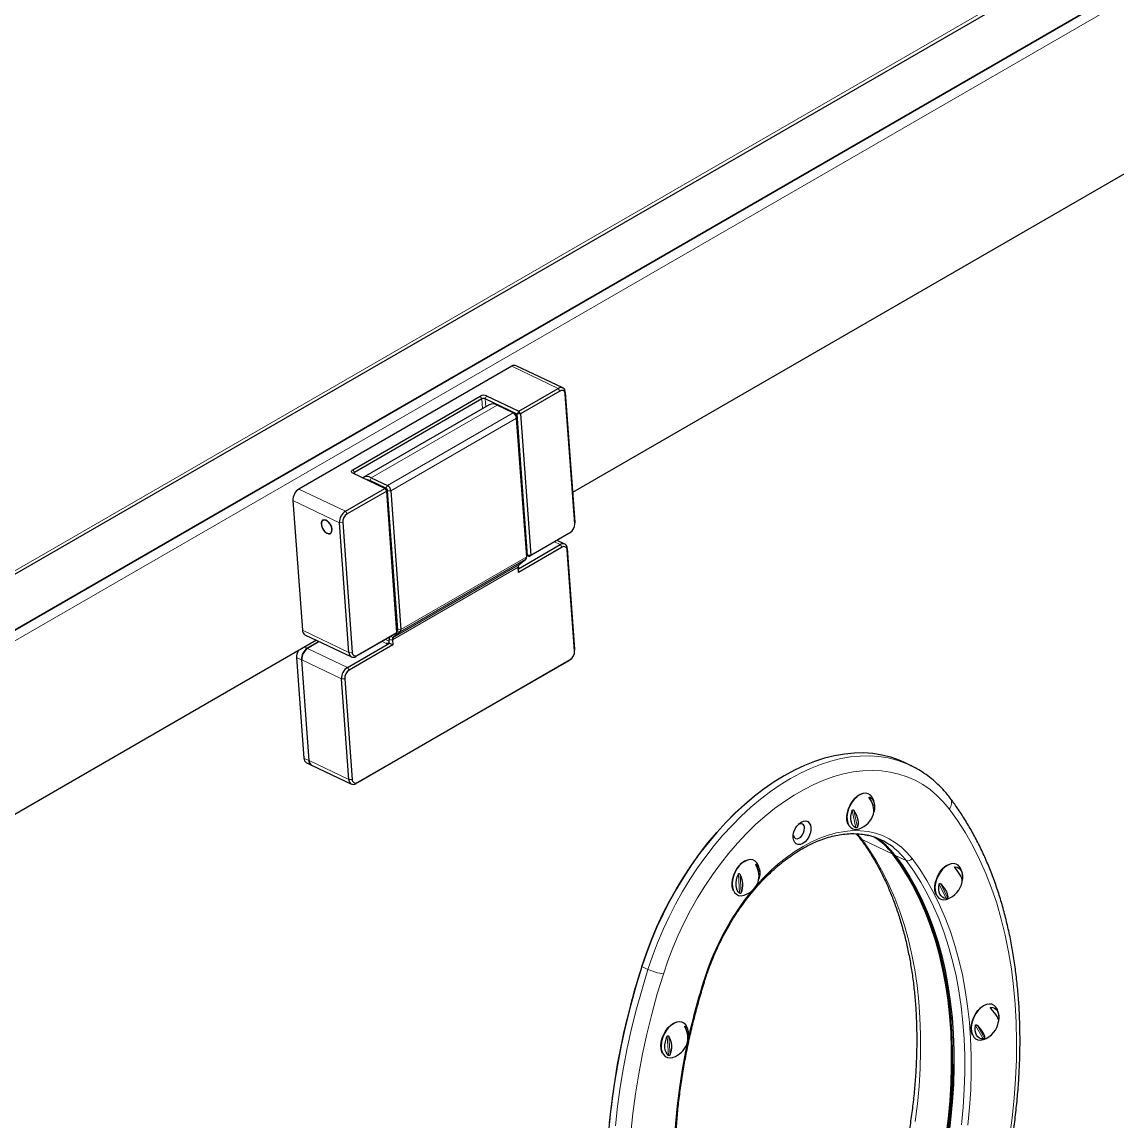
# Model space of a CAD drawing. Header units: millimetres. Extents: x -218071 to -203542, y 15363 to 51382.
# Drawn here: x -216897.22 to -216849.2, y 51013.95 to 51062.13 of the extents above; entities that cross this region are included whole.
import ezdxf

# ---------------------------------------------------------------- set-up
doc = ezdxf.new("R2010")
doc.units = ezdxf.units.MM
doc.header["$LTSCALE"] = 4
doc.layers.add('TPF-EQUIPEMENT', color=7, linetype='Continuous')

msp = doc.modelspace()

# ---------------------------------------------------------------- linework, layer by layer
at = {"layer": 'TPF-EQUIPEMENT', "color": 7, "linetype": 'Continuous', "lineweight": 25}
for p, q in [((-216938.551, 51014.255), (-216801.231, 51093.509)), ((-216812.042, 51084.818), (-216949.15, 51005.686)), ((-216949.079, 51005.727), (-216811.971, 51084.858)), ((-216825.121, 51069.18), (-216873.076, 51041.503)), ((-216875.745, 51047.04), (-216885.079, 51041.653)), ((-216873.506, 51046.089), (-216875.548, 51047.062)), ((-216875.435, 51045.068), (-216873.702, 51046.068)), ((-216873.626, 51045.949), (-216875.358, 51044.949)), ((-216873.395, 51045.891), (-216872.982, 51040.202)), ((-216872.982, 51040.128), (-216873.395, 51045.817)), ((-216882.712, 51042.5), (-216877.126, 51045.724)), ((-216877.049, 51045.606), (-216882.635, 51042.382)), ((-216876.737, 51045.348), (-216882.252, 51042.165)), ((-216875.499, 51044.942), (-216876.908, 51045.613)), ((-216876.843, 51045.739), (-216875.435, 51045.068)), ((-216875.682, 51044.999), (-216876.386, 51045.335)), ((-216875.599, 51044.952), (-216875.669, 51044.993)), ((-216875.528, 51044.837), (-216875.087, 51038.751)), ((-216875.435, 51045.068), (-216875.499, 51044.942)), ((-216875.358, 51044.949), (-216875.499, 51044.942)), ((-216875.049, 51038.744), (-216875.499, 51044.942)), ((-216875.358, 51044.949), (-216875.435, 51045.068)), ((-216875.358, 51044.949), (-216874.908, 51038.751)), ((-216875.087, 51038.677), (-216875.529, 51044.762)), ((-216881.304, 51041.681), (-216882.712, 51042.351)), ((-216881.262, 51041.69), (-216881.966, 51042.026)), ((-216881.902, 51042.152), (-216881.197, 51041.816)), ((-216883.036, 51040.681), (-216881.304, 51041.681)), ((-216881.227, 51041.562), (-216882.959, 51040.562)), ((-216881.304, 51041.681), (-216881.227, 51041.562)), ((-216881.227, 51041.636), (-216881.304, 51041.681)), ((-216881.227, 51041.636), (-216881.227, 51041.562)), ((-216881.227, 51041.636), (-216880.777, 51035.438)), ((-216880.777, 51035.364), (-216881.227, 51041.562)), ((-216880.743, 51035.486), (-216881.185, 51041.572)), ((-216881.044, 51041.579), (-216880.602, 51035.494)), ((-216885.337, 51041.15), (-216884.924, 51035.461)), ((-216884.089, 51040.141), (-216884.089, 51040.129)), ((-216882.881, 51034.489), (-216883.294, 51040.178)), ((-216883.153, 51040.185), (-216882.74, 51034.496)), ((-216872.982, 51040.202), (-216872.981, 51040.169)), ((-216872.981, 51040.103), (-216872.981, 51040.169)), ((-216883.859, 51039.731), (-216883.849, 51039.724)), ((-216873.24, 51039.699), (-216874.972, 51038.7)), ((-216874.908, 51038.751), (-216873.176, 51039.751)), ((-216873.186, 51039.737), (-216873.24, 51039.699)), ((-216873.186, 51039.737), (-216873.135, 51039.779)), ((-216875.452, 51038.16), (-216873.613, 51039.221)), ((-216873.537, 51039.103), (-216875.446, 51038.001)), ((-216873.417, 51039.243), (-216873.753, 51039.403)), ((-216873.306, 51039.045), (-216872.985, 51034.63)), ((-216875.43, 51038.328), (-216875.119, 51038.576)), ((-216875.087, 51038.762), (-216875.049, 51038.744)), ((-216874.972, 51038.7), (-216875.087, 51038.754)), ((-216875.087, 51038.751), (-216875.086, 51038.744)), ((-216875.086, 51038.662), (-216875.086, 51038.744)), ((-216874.908, 51038.751), (-216875.049, 51038.744)), ((-216874.972, 51038.7), (-216875.049, 51038.744)), ((-216874.972, 51038.7), (-216874.908, 51038.751)), ((-216872.986, 51034.555), (-216873.306, 51038.971)), ((-216875.446, 51038.001), (-216875.462, 51038.228)), ((-216875.46, 51038.274), (-216875.458, 51038.245)), ((-216875.451, 51038.235), (-216875.452, 51038.16)), ((-216875.446, 51038.001), (-216875.452, 51038.16)), ((-216884.813, 51035.264), (-216882.77, 51034.291)), ((-216880.841, 51035.312), (-216882.574, 51034.312)), ((-216882.509, 51034.364), (-216880.777, 51035.364)), ((-216880.635, 51035.393), (-216880.945, 51035.145)), ((-216880.777, 51035.364), (-216880.841, 51035.312)), ((-216880.777, 51035.438), (-216880.777, 51035.364)), ((-216880.777, 51035.422), (-216880.76, 51035.436)), ((-216884.306, 51035.022), (-216932.261, 51007.345)), ((-216884.195, 51034.969), (-216884.708, 51034.673)), ((-216884.186, 51034.965), (-216884.703, 51034.666)), ((-216882.947, 51033.834), (-216881.109, 51034.895)), ((-216880.961, 51034.818), (-216882.87, 51033.716)), ((-216881.109, 51034.895), (-216881.25, 51034.888)), ((-216881.115, 51034.98), (-216881.119, 51035.037)), ((-216881.109, 51034.895), (-216880.961, 51034.818)), ((-216880.978, 51035.045), (-216880.961, 51034.818)), ((-216885.178, 51034.271), (-216884.857, 51029.855)), ((-216873.19, 51034.164), (-216873.139, 51034.206)), ((-216872.985, 51034.63), (-216872.984, 51034.596)), ((-216872.985, 51034.53), (-216872.984, 51034.596)), ((-216884.966, 51034.17), (-216884.646, 51029.755)), ((-216884.958, 51034.17), (-216884.638, 51029.755)), ((-216873.244, 51034.127), (-216882.577, 51028.74)), ((-216882.513, 51028.791), (-216873.179, 51034.178)), ((-216873.19, 51034.164), (-216873.244, 51034.127)), ((-216882.885, 51028.916), (-216883.205, 51033.332)), ((-216883.064, 51033.339), (-216882.744, 51028.923)), ((-216884.746, 51029.657), (-216884.535, 51029.557)), ((-216884.521, 51029.55), (-216882.774, 51028.718)), ((-216858.253, 51029.536), (-216858.521, 51029.663)), ((-216858.253, 51029.536), (-216858.239, 51029.529)), ((-216865.232, 51028.079), (-216865.242, 51028.071))]:
    msp.add_line(p, q, dxfattribs=at)
at = {"layer": 'TPF-EQUIPEMENT', "color": 8, "linetype": 'Continuous', "lineweight": 18}
for p, q in [((-216938.492, 51014.437), (-216801.172, 51093.691)), ((-216811.895, 51084.424), (-216949.003, 51005.292)), ((-216873.702, 51046.068), (-216875.745, 51047.04)), ((-216873.626, 51045.949), (-216873.702, 51046.068)), ((-216873.395, 51045.891), (-216873.395, 51045.817)), ((-216876.386, 51045.335), (-216881.902, 51042.152)), ((-216877.049, 51045.606), (-216877.126, 51045.724)), ((-216877.019, 51045.186), (-216877.049, 51045.606)), ((-216876.908, 51045.613), (-216876.843, 51045.739)), ((-216876.908, 51045.613), (-216876.883, 51045.264)), ((-216881.197, 51041.816), (-216875.682, 51044.999)), ((-216875.528, 51044.837), (-216875.529, 51044.762)), ((-216875.529, 51044.762), (-216881.044, 51041.579)), ((-216882.635, 51042.382), (-216882.712, 51042.5)), ((-216882.635, 51042.382), (-216882.63, 51042.312)), ((-216881.966, 51042.026), (-216881.902, 51042.152)), ((-216885.079, 51041.653), (-216883.036, 51040.681)), ((-216881.262, 51041.69), (-216881.197, 51041.816)), ((-216881.185, 51041.572), (-216881.044, 51041.579)), ((-216883.294, 51040.178), (-216885.337, 51041.15)), ((-216883.036, 51040.681), (-216882.959, 51040.562)), ((-216883.153, 51040.185), (-216883.294, 51040.178)), ((-216872.982, 51040.202), (-216872.982, 51040.128)), ((-216873.24, 51039.699), (-216873.176, 51039.751)), ((-216873.613, 51039.221), (-216873.863, 51039.34)), ((-216873.613, 51039.221), (-216873.537, 51039.103)), ((-216873.306, 51039.045), (-216873.306, 51038.971)), ((-216875.119, 51038.576), (-216880.635, 51035.393)), ((-216880.602, 51035.494), (-216875.087, 51038.677)), ((-216875.087, 51038.751), (-216875.087, 51038.677)), ((-216875.462, 51038.228), (-216880.978, 51035.045)), ((-216880.945, 51035.145), (-216875.43, 51038.328)), ((-216875.462, 51038.258), (-216875.462, 51038.228)), ((-216875.457, 51038.237), (-216875.451, 51038.235)), ((-216884.924, 51035.461), (-216882.881, 51034.489)), ((-216881.062, 51035.185), (-216880.945, 51035.145)), ((-216880.76, 51035.436), (-216880.635, 51035.393)), ((-216880.743, 51035.486), (-216880.602, 51035.494)), ((-216884.819, 51034.726), (-216884.708, 51034.673)), ((-216884.181, 51034.962), (-216884.694, 51034.666)), ((-216881.25, 51034.888), (-216881.429, 51034.973)), ((-216881.28, 51035.059), (-216881.115, 51034.98)), ((-216881.119, 51035.037), (-216880.978, 51035.045)), ((-216884.966, 51034.17), (-216885.178, 51034.271)), ((-216884.694, 51034.666), (-216882.947, 51033.834)), ((-216882.74, 51034.496), (-216882.881, 51034.489)), ((-216882.509, 51034.364), (-216882.574, 51034.312)), ((-216872.985, 51034.63), (-216872.986, 51034.555)), ((-216883.205, 51033.332), (-216884.952, 51034.163)), ((-216884.952, 51034.163), (-216884.632, 51029.748)), ((-216882.947, 51033.834), (-216882.87, 51033.716)), ((-216873.244, 51034.127), (-216873.179, 51034.178)), ((-216883.205, 51033.332), (-216883.064, 51033.339)), ((-216884.857, 51029.855), (-216884.646, 51029.755)), ((-216884.632, 51029.748), (-216882.885, 51028.916)), ((-216882.885, 51028.916), (-216882.744, 51028.923)), ((-216882.577, 51028.74), (-216882.513, 51028.791)), ((-216860.053, 51028.15), (-216860.04, 51028.09)), ((-216860.649, 51026.804), (-216860.812, 51027.566)), ((-216860.739, 51027.562), (-216860.582, 51026.828)), ((-216859.022, 51025.639), (-216860.381, 51026.286)), ((-216858.996, 51025.648), (-216859.022, 51025.639)), ((-216858.444, 51025.364), (-216858.923, 51025.592)), ((-216865.024, 51025.209), (-216865.02, 51025.15)), ((-216856.297, 51025.089), (-216856.238, 51024.969)), ((-216865.748, 51023.934), (-216865.802, 51024.768)), ((-216865.73, 51024.756), (-216865.678, 51023.953)), ((-216856.69, 51023.702), (-216856.997, 51024.332)), ((-216856.924, 51024.338), (-216856.628, 51023.732)), ((-216870.034, 51020.721), (-216870.035, 51020.727)), ((-216869.767, 51020.594), (-216870.034, 51020.721)), ((-216854.729, 51018.931), (-216854.651, 51018.796)), ((-216868.142, 51018.101), (-216868.138, 51018.042)), ((-216855.069, 51017.545), (-216855.41, 51018.137)), ((-216855.337, 51018.145), (-216855.009, 51017.575)), ((-216868.866, 51016.826), (-216868.92, 51017.661)), ((-216868.849, 51017.648), (-216868.797, 51016.845))]:
    msp.add_line(p, q, dxfattribs=at)
at = {"layer": 'TPF-EQUIPEMENT', "color": 7, "linetype": 'Continuous', "lineweight": 25, "flags": 128}
for points in [[(-216882.712, 51042.351), (-216882.737, 51042.366), (-216882.756, 51042.383), (-216882.767, 51042.402), (-216882.771, 51042.423), (-216882.767, 51042.443), (-216882.755, 51042.464), (-216882.737, 51042.483), (-216882.712, 51042.5)], [(-216882.635, 51042.382), (-216882.648, 51042.373), (-216882.657, 51042.363), (-216882.663, 51042.353), (-216882.665, 51042.343), (-216882.663, 51042.333), (-216882.659, 51042.326)], [(-216881.966, 51042.026), (-216882.062, 51042.06), (-216882.121, 51042.07)], [(-216883.619, 51039.882), (-216883.639, 51039.982), (-216883.683, 51040.083), (-216883.746, 51040.175), (-216883.821, 51040.248), (-216883.9, 51040.293), (-216883.974, 51040.306), (-216884.037, 51040.286), (-216884.08, 51040.234), (-216884.099, 51040.156), (-216884.092, 51040.061), (-216884.06, 51039.959), (-216884.006, 51039.861), (-216883.936, 51039.777), (-216883.858, 51039.718), (-216883.78, 51039.688), (-216883.71, 51039.692), (-216883.657, 51039.729), (-216883.626, 51039.794), (-216883.619, 51039.882)], [(-216884.088, 51040.105), (-216884.069, 51040.009), (-216884.027, 51039.912), (-216883.967, 51039.825), (-216883.896, 51039.755), (-216883.82, 51039.712), (-216883.749, 51039.699), (-216883.689, 51039.719), (-216883.648, 51039.769), (-216883.63, 51039.843), (-216883.636, 51039.934), (-216883.667, 51040.031), (-216883.719, 51040.125), (-216883.785, 51040.205), (-216883.86, 51040.262), (-216883.935, 51040.29), (-216884.001, 51040.287), (-216884.052, 51040.251), (-216884.082, 51040.189), (-216884.088, 51040.105)], [(-216858.521, 51029.663), (-216858.753, 51029.765), (-216859.124, 51029.895), (-216859.507, 51029.992), (-216859.904, 51030.054), (-216860.311, 51030.082), (-216860.727, 51030.076), (-216861.152, 51030.035), (-216861.584, 51029.96), (-216862.021, 51029.852), (-216862.462, 51029.709), (-216862.904, 51029.534), (-216863.348, 51029.326), (-216863.791, 51029.087), (-216864.232, 51028.816), (-216864.669, 51028.516), (-216865.1, 51028.186), (-216865.525, 51027.829), (-216865.942, 51027.445), (-216866.35, 51027.035), (-216866.746, 51026.602), (-216867.13, 51026.146), (-216867.501, 51025.669), (-216867.856, 51025.173), (-216868.196, 51024.659), (-216868.518, 51024.13), (-216868.822, 51023.586), (-216869.107, 51023.03), (-216869.372, 51022.463), (-216869.615, 51021.889), (-216869.836, 51021.307), (-216870.034, 51020.721)], [(-216870.035, 51020.727), (-216869.837, 51021.312), (-216869.617, 51021.892), (-216869.374, 51022.465), (-216869.11, 51023.031), (-216868.826, 51023.586), (-216868.522, 51024.129), (-216868.201, 51024.657), (-216867.862, 51025.17), (-216867.507, 51025.665), (-216867.137, 51026.141), (-216866.753, 51026.596), (-216866.358, 51027.029), (-216865.951, 51027.438), (-216865.535, 51027.821), (-216865.242, 51028.071)], [(-216860.981, 51026.944), (-216861.013, 51027.021), (-216861.042, 51027.156), (-216861.045, 51027.308), (-216861.023, 51027.469), (-216860.976, 51027.633), (-216860.906, 51027.792), (-216860.817, 51027.94), (-216860.711, 51028.069), (-216860.595, 51028.175)], [(-216859.891, 51028.055), (-216859.938, 51028.148), (-216860.014, 51028.235), (-216860.108, 51028.291), (-216860.218, 51028.313), (-216860.338, 51028.301), (-216860.462, 51028.255), (-216860.586, 51028.176), (-216860.703, 51028.069), (-216860.809, 51027.939), (-216860.9, 51027.789), (-216860.97, 51027.629), (-216861.018, 51027.463), (-216861.04, 51027.3), (-216861.037, 51027.147), (-216861.007, 51027.011), (-216860.954, 51026.896), (-216860.878, 51026.809), (-216860.783, 51026.753), (-216860.673, 51026.731), (-216860.553, 51026.743), (-216860.509, 51026.756)], [(-216860.053, 51028.15), (-216859.98, 51028.108), (-216859.92, 51028.046), (-216859.873, 51027.965), (-216859.843, 51027.868), (-216859.829, 51027.758), (-216859.832, 51027.638), (-216859.853, 51027.514), (-216859.857, 51027.497)], [(-216860.649, 51026.804), (-216860.721, 51026.846), (-216860.782, 51026.908), (-216860.828, 51026.989), (-216860.859, 51027.087), (-216860.873, 51027.197), (-216860.869, 51027.316), (-216860.849, 51027.44), (-216860.812, 51027.566)], [(-216860.739, 51027.562), (-216860.679, 51027.457), (-216860.628, 51027.351), (-216860.589, 51027.248), (-216860.562, 51027.148), (-216860.548, 51027.055), (-216860.547, 51026.969), (-216860.558, 51026.893), (-216860.582, 51026.828)], [(-216862.622, 51026.808), (-216862.627, 51026.68), (-216862.657, 51026.545), (-216862.712, 51026.412), (-216862.787, 51026.292), (-216862.878, 51026.191), (-216862.977, 51026.117), (-216863.079, 51026.075), (-216863.176, 51026.067), (-216863.262, 51026.095), (-216863.331, 51026.156), (-216863.378, 51026.246), (-216863.4, 51026.359), (-216863.395, 51026.488), (-216863.365, 51026.623), (-216863.31, 51026.755), (-216863.235, 51026.876), (-216863.144, 51026.977), (-216863.045, 51027.051), (-216862.943, 51027.093), (-216862.846, 51027.101), (-216862.76, 51027.073), (-216862.691, 51027.012), (-216862.644, 51026.922), (-216862.622, 51026.808)], [(-216863.396, 51026.481), (-216863.392, 51026.461), (-216863.359, 51026.384), (-216863.304, 51026.336), (-216863.231, 51026.321), (-216863.151, 51026.343), (-216863.07, 51026.398), (-216862.998, 51026.48), (-216862.943, 51026.581), (-216862.911, 51026.69), (-216862.904, 51026.794)], [(-216856.69, 51013.281), (-216856.592, 51014.06), (-216856.52, 51014.832), (-216856.472, 51015.596), (-216856.449, 51016.349), (-216856.451, 51017.092), (-216856.478, 51017.822), (-216856.53, 51018.538), (-216856.607, 51019.239), (-216856.708, 51019.924), (-216856.834, 51020.592), (-216856.985, 51021.241), (-216857.159, 51021.871), (-216857.357, 51022.479), (-216857.579, 51023.066), (-216857.823, 51023.63), (-216858.09, 51024.171), (-216858.379, 51024.686), (-216858.69, 51025.176), (-216859.022, 51025.639)], [(-216858.996, 51025.648), (-216858.664, 51025.184), (-216858.353, 51024.694), (-216858.063, 51024.178), (-216857.796, 51023.637), (-216857.551, 51023.073), (-216857.33, 51022.485), (-216857.132, 51021.876), (-216856.957, 51021.246), (-216856.807, 51020.596), (-216856.68, 51019.928), (-216856.579, 51019.242), (-216856.502, 51018.54), (-216856.45, 51017.823), (-216856.423, 51017.092), (-216856.421, 51016.349), (-216856.444, 51015.594), (-216856.491, 51014.83), (-216856.564, 51014.057), (-216856.662, 51013.277)], [(-216858.923, 51025.592), (-216858.591, 51025.129), (-216858.281, 51024.639), (-216857.992, 51024.124), (-216857.724, 51023.583), (-216857.48, 51023.019), (-216857.259, 51022.433), (-216857.061, 51021.824), (-216856.886, 51021.194), (-216856.736, 51020.545), (-216856.61, 51019.877), (-216856.508, 51019.192), (-216856.432, 51018.491), (-216856.38, 51017.775), (-216856.352, 51017.045), (-216856.35, 51016.302), (-216856.373, 51015.549), (-216856.421, 51014.785), (-216856.494, 51014.013), (-216856.591, 51013.234)], [(-216866.016, 51024.038), (-216866.037, 51024.086), (-216866.072, 51024.216), (-216866.082, 51024.364), (-216866.066, 51024.524), (-216866.024, 51024.688), (-216865.96, 51024.849), (-216865.875, 51025), (-216865.773, 51025.134), (-216865.659, 51025.246), (-216865.537, 51025.331)], [(-216864.926, 51025.149), (-216864.929, 51025.158), (-216864.989, 51025.266), (-216865.07, 51025.346), (-216865.169, 51025.394), (-216865.281, 51025.408), (-216865.402, 51025.387), (-216865.527, 51025.333), (-216865.65, 51025.247), (-216865.765, 51025.134), (-216865.868, 51024.998), (-216865.954, 51024.846), (-216866.019, 51024.683), (-216866.06, 51024.518), (-216866.077, 51024.357), (-216866.067, 51024.207), (-216866.032, 51024.075), (-216865.972, 51023.967), (-216865.891, 51023.887), (-216865.793, 51023.839), (-216865.68, 51023.825), (-216865.559, 51023.845), (-216865.544, 51023.85)], [(-216865.537, 51025.331), (-216865.414, 51025.385), (-216865.369, 51025.396)], [(-216865.024, 51025.209), (-216864.961, 51025.149), (-216864.913, 51025.07), (-216864.881, 51024.974), (-216864.865, 51024.866), (-216864.866, 51024.747), (-216864.884, 51024.623), (-216864.904, 51024.546)], [(-216856.033, 51024.973), (-216856.084, 51025.072), (-216856.161, 51025.158), (-216856.257, 51025.212), (-216856.367, 51025.232), (-216856.487, 51025.218), (-216856.611, 51025.17), (-216856.735, 51025.09), (-216856.852, 51024.981), (-216856.957, 51024.849), (-216857.046, 51024.699), (-216857.116, 51024.538), (-216857.162, 51024.373), (-216857.183, 51024.21), (-216857.178, 51024.058), (-216857.147, 51023.922), (-216857.092, 51023.809), (-216857.015, 51023.724), (-216856.919, 51023.67), (-216856.809, 51023.649), (-216856.689, 51023.663), (-216856.651, 51023.675)], [(-216856.297, 51025.089), (-216856.212, 51025.074), (-216856.137, 51025.037), (-216856.074, 51024.979), (-216856.024, 51024.902), (-216855.99, 51024.808), (-216855.973, 51024.701), (-216855.973, 51024.583), (-216855.984, 51024.488)], [(-216865.748, 51023.934), (-216865.81, 51023.994), (-216865.858, 51024.072), (-216865.891, 51024.168), (-216865.907, 51024.276), (-216865.906, 51024.395), (-216865.887, 51024.519), (-216865.852, 51024.645), (-216865.802, 51024.768)], [(-216857.123, 51023.862), (-216857.153, 51023.932), (-216857.183, 51024.067), (-216857.188, 51024.218), (-216857.167, 51024.378), (-216857.121, 51024.542), (-216857.053, 51024.702), (-216856.964, 51024.85), (-216856.86, 51024.981)], [(-216855.987, 51024.44), (-216855.984, 51024.47), (-216855.989, 51024.53), (-216856.009, 51024.599), (-216856.042, 51024.676), (-216856.087, 51024.759), (-216856.144, 51024.846), (-216856.211, 51024.936), (-216856.287, 51025.026)], [(-216856.69, 51023.702), (-216856.774, 51023.717), (-216856.849, 51023.754), (-216856.912, 51023.812), (-216856.962, 51023.889), (-216856.996, 51023.983), (-216857.013, 51024.09), (-216857.014, 51024.208), (-216856.997, 51024.332)], [(-216856.924, 51024.338), (-216856.848, 51024.247), (-216856.78, 51024.158), (-216856.723, 51024.071), (-216856.678, 51023.988), (-216856.645, 51023.911), (-216856.626, 51023.842), (-216856.62, 51023.782), (-216856.628, 51023.732)], [(-216870.034, 51020.721), (-216870.296, 51019.86), (-216870.536, 51018.996), (-216870.751, 51018.134), (-216870.943, 51017.272), (-216871.11, 51016.413), (-216871.253, 51015.558), (-216871.372, 51014.709), (-216871.466, 51013.866)], [(-216855.529, 51017.705), (-216855.547, 51017.744), (-216855.584, 51017.873), (-216855.595, 51018.02), (-216855.581, 51018.179), (-216855.541, 51018.342), (-216855.479, 51018.504), (-216855.395, 51018.656), (-216855.294, 51018.792)], [(-216854.439, 51018.816), (-216854.446, 51018.834), (-216854.508, 51018.94), (-216854.59, 51019.017), (-216854.69, 51019.063), (-216854.803, 51019.074), (-216854.925, 51019.051), (-216855.05, 51018.994), (-216855.172, 51018.907), (-216855.286, 51018.791), (-216855.388, 51018.654), (-216855.472, 51018.501), (-216855.536, 51018.338), (-216855.576, 51018.172), (-216855.59, 51018.012), (-216855.579, 51017.863), (-216855.541, 51017.733), (-216855.48, 51017.627), (-216855.398, 51017.549), (-216855.298, 51017.504), (-216855.184, 51017.492), (-216855.063, 51017.515), (-216855.057, 51017.517)], [(-216854.729, 51018.931), (-216854.643, 51018.924), (-216854.565, 51018.893), (-216854.498, 51018.842), (-216854.444, 51018.77), (-216854.405, 51018.681), (-216854.382, 51018.577), (-216854.377, 51018.462), (-216854.389, 51018.339)], [(-216854.388, 51018.311), (-216854.386, 51018.343), (-216854.396, 51018.399), (-216854.42, 51018.464), (-216854.456, 51018.536), (-216854.506, 51018.614), (-216854.567, 51018.696), (-216854.638, 51018.781), (-216854.718, 51018.867)], [(-216869.134, 51016.93), (-216869.155, 51016.978), (-216869.19, 51017.108), (-216869.2, 51017.257), (-216869.184, 51017.416), (-216869.142, 51017.58), (-216869.078, 51017.741), (-216868.993, 51017.892), (-216868.891, 51018.026), (-216868.777, 51018.138), (-216868.655, 51018.223)], [(-216868.044, 51018.041), (-216868.048, 51018.05), (-216868.107, 51018.158), (-216868.188, 51018.238), (-216868.287, 51018.286), (-216868.399, 51018.3), (-216868.52, 51018.279), (-216868.645, 51018.225), (-216868.768, 51018.14), (-216868.883, 51018.026), (-216868.986, 51017.891), (-216869.072, 51017.738), (-216869.137, 51017.576), (-216869.179, 51017.41), (-216869.195, 51017.249), (-216869.185, 51017.099), (-216869.15, 51016.967), (-216869.091, 51016.859), (-216869.01, 51016.779), (-216868.911, 51016.731), (-216868.798, 51016.717), (-216868.677, 51016.738), (-216868.662, 51016.743)], [(-216868.655, 51018.223), (-216868.532, 51018.277), (-216868.487, 51018.288)], [(-216868.142, 51018.101), (-216868.08, 51018.041), (-216868.031, 51017.962), (-216867.999, 51017.867), (-216867.983, 51017.758), (-216867.984, 51017.64), (-216868.003, 51017.516), (-216868.022, 51017.438)], [(-216855.069, 51017.545), (-216855.156, 51017.553), (-216855.234, 51017.583), (-216855.301, 51017.635), (-216855.354, 51017.706), (-216855.393, 51017.796), (-216855.416, 51017.9), (-216855.421, 51018.015), (-216855.41, 51018.137)], [(-216855.337, 51018.145), (-216855.257, 51018.059), (-216855.186, 51017.974), (-216855.125, 51017.892), (-216855.075, 51017.814), (-216855.038, 51017.741), (-216855.015, 51017.677), (-216855.005, 51017.621), (-216855.009, 51017.575)], [(-216868.866, 51016.826), (-216868.928, 51016.886), (-216868.976, 51016.965), (-216869.009, 51017.06), (-216869.025, 51017.169), (-216869.024, 51017.287), (-216869.005, 51017.411), (-216868.97, 51017.537), (-216868.92, 51017.661)]]:
    msp.add_lwpolyline(points, dxfattribs=at)
at = {"layer": 'TPF-EQUIPEMENT', "color": 8, "linetype": 'Continuous', "lineweight": 18, "flags": 128}
for points in [[(-216869.767, 51020.594), (-216869.568, 51021.18), (-216869.347, 51021.761), (-216869.104, 51022.336), (-216868.839, 51022.902), (-216868.555, 51023.458), (-216868.251, 51024.002), (-216867.928, 51024.532), (-216867.589, 51025.046), (-216867.233, 51025.542), (-216866.863, 51026.019), (-216866.478, 51026.475), (-216866.082, 51026.908), (-216865.675, 51027.317), (-216865.258, 51027.701), (-216864.833, 51028.059), (-216864.401, 51028.388), (-216863.964, 51028.689), (-216863.523, 51028.959), (-216863.08, 51029.199), (-216862.637, 51029.407), (-216862.194, 51029.582), (-216861.753, 51029.724), (-216861.316, 51029.833), (-216860.885, 51029.908), (-216860.46, 51029.948), (-216860.043, 51029.955), (-216859.636, 51029.926), (-216859.24, 51029.864), (-216858.856, 51029.768), (-216858.486, 51029.638), (-216858.253, 51029.536)], [(-216856.556, 51027.627), (-216856.815, 51027.94), (-216857.095, 51028.222), (-216857.394, 51028.474), (-216857.711, 51028.695), (-216858.046, 51028.883), (-216858.397, 51029.038), (-216858.763, 51029.159), (-216859.142, 51029.246), (-216859.533, 51029.299), (-216859.935, 51029.317), (-216860.346, 51029.301), (-216860.765, 51029.25), (-216861.19, 51029.165), (-216861.62, 51029.046), (-216862.054, 51028.893), (-216862.488, 51028.707), (-216862.923, 51028.488), (-216863.357, 51028.238), (-216863.787, 51027.957), (-216864.213, 51027.646), (-216864.633, 51027.307), (-216865.045, 51026.941), (-216865.448, 51026.548), (-216865.84, 51026.13), (-216866.22, 51025.69), (-216866.588, 51025.228), (-216866.94, 51024.746), (-216867.276, 51024.245), (-216867.596, 51023.729), (-216867.897, 51023.197), (-216868.178, 51022.654), (-216868.44, 51022.099), (-216868.68, 51021.536), (-216868.898, 51020.966), (-216869.092, 51020.392)], [(-216853.907, 51013.229), (-216853.793, 51014.091), (-216853.705, 51014.946), (-216853.643, 51015.792), (-216853.608, 51016.628), (-216853.599, 51017.453), (-216853.617, 51018.265), (-216853.661, 51019.064), (-216853.732, 51019.847), (-216853.829, 51020.613), (-216853.952, 51021.362), (-216854.101, 51022.092), (-216854.275, 51022.802), (-216854.475, 51023.491), (-216854.701, 51024.157), (-216854.951, 51024.8), (-216855.225, 51025.418), (-216855.523, 51026.011), (-216855.845, 51026.577), (-216856.189, 51027.116), (-216856.556, 51027.627)], [(-216865.014, 51024.268), (-216864.739, 51024.57), (-216864.4, 51024.908), (-216864.051, 51025.22), (-216863.695, 51025.505), (-216863.334, 51025.762), (-216862.968, 51025.989), (-216862.6, 51026.186), (-216862.231, 51026.35), (-216861.864, 51026.482), (-216861.5, 51026.581), (-216861.141, 51026.646), (-216860.789, 51026.677), (-216860.445, 51026.674), (-216860.111, 51026.636), (-216859.789, 51026.565), (-216859.48, 51026.459), (-216859.187, 51026.321), (-216858.909, 51026.15), (-216858.649, 51025.948), (-216858.408, 51025.715), (-216858.187, 51025.452)], [(-216860.609, 51026.555), (-216860.596, 51026.542), (-216860.381, 51026.286)], [(-216860.381, 51026.286), (-216860.457, 51026.335), (-216860.509, 51026.389)], [(-216860.381, 51026.286), (-216860.05, 51025.823), (-216859.739, 51025.333), (-216859.45, 51024.818), (-216859.183, 51024.278), (-216858.938, 51023.714), (-216858.717, 51023.127), (-216858.519, 51022.518), (-216858.344, 51021.889), (-216858.194, 51021.239), (-216858.068, 51020.572), (-216857.967, 51019.887), (-216857.89, 51019.185), (-216857.838, 51018.469), (-216857.811, 51017.739), (-216857.809, 51016.996), (-216857.831, 51016.243), (-216857.879, 51015.479), (-216857.952, 51014.707), (-216858.049, 51013.928)], [(-216856.015, 51013.785), (-216855.942, 51014.557), (-216855.894, 51015.321), (-216855.871, 51016.074), (-216855.873, 51016.817), (-216855.901, 51017.547), (-216855.953, 51018.263), (-216856.029, 51018.964), (-216856.131, 51019.649), (-216856.257, 51020.317), (-216856.407, 51020.966), (-216856.582, 51021.596), (-216856.78, 51022.204), (-216857.001, 51022.791), (-216857.245, 51023.355), (-216857.513, 51023.896), (-216857.802, 51024.411), (-216858.112, 51024.901), (-216858.444, 51025.364)], [(-216858.187, 51025.452), (-216857.852, 51024.985), (-216857.538, 51024.49), (-216857.246, 51023.969), (-216856.976, 51023.424), (-216856.729, 51022.854), (-216856.506, 51022.261), (-216856.306, 51021.647), (-216856.13, 51021.011), (-216855.978, 51020.355), (-216855.851, 51019.681), (-216855.748, 51018.989), (-216855.671, 51018.281), (-216855.618, 51017.558), (-216855.591, 51016.82), (-216855.589, 51016.071), (-216855.612, 51015.31), (-216855.66, 51014.538), (-216855.733, 51013.759)], [(-216871.198, 51013.738), (-216871.104, 51014.581), (-216870.986, 51015.431), (-216870.843, 51016.286), (-216870.675, 51017.145), (-216870.483, 51018.006), (-216870.268, 51018.869), (-216870.029, 51019.732), (-216869.767, 51020.594)], [(-216869.092, 51020.392), (-216869.359, 51019.516), (-216869.6, 51018.638), (-216869.817, 51017.761), (-216870.009, 51016.886), (-216870.175, 51016.013), (-216870.315, 51015.145), (-216870.429, 51014.283), (-216870.517, 51013.428)], [(-216867.29, 51020.199), (-216867.267, 51020.197), (-216867.251, 51020.199), (-216867.242, 51020.202), (-216867.24, 51020.205)], [(-216866.036, 51002.922), (-216866.371, 51003.389), (-216866.684, 51003.884), (-216866.976, 51004.405), (-216867.246, 51004.95), (-216867.493, 51005.52), (-216867.717, 51006.112), (-216867.917, 51006.727), (-216868.093, 51007.363), (-216868.244, 51008.019), (-216868.372, 51008.693), (-216868.474, 51009.385), (-216868.552, 51010.093), (-216868.604, 51010.816), (-216868.632, 51011.554), (-216868.634, 51012.303), (-216868.611, 51013.064), (-216868.562, 51013.835), (-216868.489, 51014.615), (-216868.391, 51015.402), (-216868.268, 51016.195), (-216868.12, 51016.992), (-216868.053, 51017.317)]]:
    msp.add_lwpolyline(points, dxfattribs=at)
at = {"layer": 'TPF-EQUIPEMENT', "color": 7, "linetype": 'Continuous', "lineweight": 25}
for centre, radius, start, end in [((-216875.627, 51046.867), 0.21, 68.1151, 124.3757), ((-216873.589, 51045.908), 0.195, 354.953, 125.364), ((-216873.541, 51045.83), 0.146, 354.953, 125.364), ((-216876.969, 51045.429), 0.334, 67.9005, 117.9985), ((-216876.971, 51045.458), 0.167, 67.9005, 117.9985), ((-216876.574, 51045.017), 0.369, 59.3992, 116.1579), ((-216875.832, 51044.734), 0.305, 5.3501, 60.4343), ((-216875.682, 51044.822), 0.155, 5.5952, 57.2757), ((-216882.087, 51041.844), 0.359, 58.9178, 122.7672), ((-216884.765, 51041.174), 0.573, 123.2491, 182.3969), ((-216881.337, 51041.558), 0.153, 5.3501, 60.4343), ((-216881.348, 51041.551), 0.305, 5.3501, 60.4343), ((-216882.722, 51040.202), 0.573, 123.2491, 182.3969), ((-216882.724, 51040.203), 0.43, 123.2491, 182.3969), ((-216873.411, 51040.11), 0.43, 303.2491, 2.3969), ((-216873.5, 51039.062), 0.195, 354.953, 125.364), ((-216873.452, 51038.984), 0.146, 354.953, 125.364), ((-216875.2, 51038.658), 0.115, 314.7038, 9.3842), ((-216875.349, 51038.247), 0.115, 134.7038, 189.3842), ((-216884.701, 51035.456), 0.223, 178.7105, 239.8146), ((-216880.935, 51035.064), 0.186, 145.3013, 188.2817), ((-216880.8, 51035.477), 0.0575, 314.7038, 9.3842), ((-216880.716, 51035.475), 0.115, 314.7038, 9.3842), ((-216880.864, 51035.063), 0.115, 134.7038, 189.3842), ((-216884.62, 51034.295), 0.559, 152.1963, 182.5205), ((-216884.394, 51034.194), 0.573, 123.2491, 182.3969), ((-216884.38, 51034.187), 0.573, 123.2491, 182.3969), ((-216884.393, 51034.195), 0.56, 129.9585, 179.1229), ((-216884.699, 51034.658), 0.00923, 59.3992, 116.1579), ((-216882.687, 51034.472), 0.195, 174.953, 305.364), ((-216882.594, 51034.483), 0.146, 174.953, 305.364), ((-216873.415, 51034.537), 0.43, 303.2491, 2.3969), ((-216884.949, 51034.172), 0.00878, 190.4903, 251.2054), ((-216882.633, 51033.355), 0.573, 123.2491, 182.3969), ((-216882.635, 51033.357), 0.43, 123.2491, 182.3969), ((-216884.634, 51029.85), 0.223, 178.7105, 239.8146), ((-216884.43, 51029.746), 0.216, 177.6785, 243.1401), ((-216884.629, 51029.756), 0.00878, 190.4903, 251.2054), ((-216884.414, 51029.74), 0.218, 177.8907, 240.6344), ((-216882.69, 51028.899), 0.195, 174.953, 305.364), ((-216882.598, 51028.911), 0.146, 174.953, 305.364), ((-216860.198, 51027.691), 0.625, 102.5231, 129.36), ((-216860.758, 51027.545), 0.896, 351.0629, 37.6685), ((-216860.828, 51027.704), 1, 4.3746, 20.5155), ((-216863.076, 51026.806), 0.172, 355.8863, 124.6936), ((-216860.828, 51027.704), 1, 288.5659, 342.621), ((-216860.774, 51023.698), 2.854, 52.4791, 76.9233), ((-216861.478, 51023.799), 3.07, 36.8417, 57.8106), ((-216861.374, 51023.757), 3.061, 36.8255, 58.879), ((-216861.524, 51023.742), 3.166, 37.0207, 51.3323), ((-216865.839, 51024.688), 0.941, 343.074, 29.8109), ((-216865.863, 51024.798), 1, 4.3746, 20.5155), ((-216856.302, 51024.515), 0.727, 103.8578, 140.1039), ((-216866.492, 51024.303), 0.886, 336.6865, 30.7154), ((-216856.97, 51024.622), 1, 4.3746, 20.5155), ((-216865.863, 51024.798), 1, 288.5659, 337.4484), ((-216856.97, 51024.622), 1, 288.5659, 349.4611), ((-216839.597, 51010.835), 32.006, 161.9973, 178.9674), ((-216856.077, 51018.746), 0.475, 148.9202, 210.605), ((-216854.693, 51018.327), 0.76, 104.455, 142.3127), ((-216855.376, 51018.465), 1, 4.3746, 20.5155), ((-216856.151, 51018.661), 0.368, 177.2866, 216.6455), ((-216855.376, 51018.465), 1, 288.5659, 351.1422), ((-216868.957, 51017.581), 0.941, 343.074, 29.8109), ((-216868.981, 51017.69), 1, 4.3746, 20.5155), ((-216869.61, 51017.196), 0.886, 336.6865, 30.7154), ((-216868.981, 51017.69), 1, 288.5659, 337.4484), ((-216883.277, 51016.87), 26.931, 341.8691, 359.0955)]:
    msp.add_arc(centre, radius, start, end, dxfattribs=at)
at = {"layer": 'TPF-EQUIPEMENT', "color": 8, "linetype": 'Continuous', "lineweight": 18}
for centre, radius, start, end in [((-216856.849, 51027.893), 0.396, 317.7998, 31.0758), ((-216860.957, 51023.47), 3.146, 37.0057, 52.3571), ((-216858.374, 51025.578), 0.225, 251.6898, 326.1704), ((-216856.252, 51016.704), 11.577, 140.6515, 162.4318), ((-216868.733, 51022.817), 2.451, 245.0542, 261.5609), ((-216838.468, 51011.017), 30.249, 162.3299, 167.3737)]:
    msp.add_arc(centre, radius, start, end, dxfattribs=at)
at = {"layer": 'TPF-EQUIPEMENT', "color": 7, "linetype": 'Continuous', "lineweight": 25}
for centre, major_axis, ratio, start_param, end_param in [((-216875.458, 51038.32), (-0.004, 0.113), 0.037707, 2.288477, 3.859273), ((-216881.256, 51034.973), (0.141, 0.006), 0.602051, 4.732204, 6.303001)]:
    msp.add_ellipse(centre, major_axis=major_axis, ratio=ratio, start_param=start_param, end_param=end_param, dxfattribs=at)
for points, knots in [([(-216856.51, 51028.098), (-216856.555, 51028.156), (-216856.683, 51028.319), (-216856.908, 51028.57), (-216857.191, 51028.84), (-216857.49, 51029.083), (-216857.806, 51029.296), (-216858.057, 51029.443), (-216858.206, 51029.51), (-216858.24, 51029.526)], [0, 0, 0, 0, 0.094239, 0.266623, 0.438387, 0.609393, 0.779736, 0.949571, 1, 1, 1, 1]), ([(-216860.049, 51028.092), (-216860.055, 51028.102), (-216860.062, 51028.115), (-216860.069, 51028.131), (-216860.07, 51028.14), (-216860.07, 51028.146), (-216860.067, 51028.151), (-216860.061, 51028.152), (-216860.056, 51028.151), (-216860.053, 51028.15)], [0, 0, 0, 0, 0.334961, 0.443033, 0.551969, 0.635663, 0.719311, 0.833198, 1, 1, 1, 1]), ([(-216855.006, 51007.998), (-216854.961, 51008.142), (-216854.831, 51008.556), (-216854.631, 51009.244), (-216854.414, 51010.061), (-216854.219, 51010.877), (-216854.045, 51011.692), (-216853.893, 51012.505), (-216853.763, 51013.314), (-216853.655, 51014.118), (-216853.57, 51014.917), (-216853.506, 51015.709), (-216853.466, 51016.493), (-216853.448, 51017.268), (-216853.453, 51018.034), (-216853.481, 51018.789), (-216853.531, 51019.532), (-216853.605, 51020.262), (-216853.701, 51020.978), (-216853.819, 51021.68), (-216853.96, 51022.365), (-216854.123, 51023.034), (-216854.308, 51023.686), (-216854.515, 51024.318), (-216854.744, 51024.932), (-216854.994, 51025.525), (-216855.265, 51026.097), (-216855.556, 51026.647), (-216855.868, 51027.174), (-216856.185, 51027.659), (-216856.407, 51027.958), (-216856.51, 51028.098)], [0, 0, 0, 0, 0.018565, 0.053756, 0.088951, 0.124149, 0.159351, 0.194558, 0.22977, 0.264986, 0.300208, 0.335435, 0.370667, 0.405904, 0.441146, 0.476392, 0.511642, 0.546894, 0.582148, 0.6174, 0.65265, 0.687894, 0.723129, 0.758352, 0.793558, 0.828743, 0.863903, 0.899031, 0.934124, 0.969176, 1, 1, 1, 1]), ([(-216860.812, 51027.566), (-216860.81, 51027.571), (-216860.806, 51027.58), (-216860.798, 51027.589), (-216860.789, 51027.593), (-216860.781, 51027.594), (-216860.771, 51027.592), (-216860.757, 51027.585), (-216860.747, 51027.573), (-216860.741, 51027.564), (-216860.739, 51027.562)], [0, 0, 0, 0, 0.162591, 0.272732, 0.360768, 0.449106, 0.532458, 0.668131, 0.902571, 1, 1, 1, 1]), ([(-216867.24, 51020.205), (-216867.214, 51020.284), (-216867.14, 51020.511), (-216867.002, 51020.886), (-216866.821, 51021.327), (-216866.62, 51021.761), (-216866.402, 51022.186), (-216866.168, 51022.6), (-216865.918, 51023.002), (-216865.653, 51023.389), (-216865.376, 51023.76), (-216865.087, 51024.114), (-216864.787, 51024.449), (-216864.478, 51024.763), (-216864.161, 51025.055), (-216863.838, 51025.323), (-216863.51, 51025.568), (-216863.178, 51025.786), (-216862.845, 51025.979), (-216862.511, 51026.145), (-216862.179, 51026.283), (-216861.848, 51026.392), (-216861.522, 51026.474), (-216861.201, 51026.526), (-216860.886, 51026.55), (-216860.58, 51026.544), (-216860.318, 51026.517), (-216860.164, 51026.48), (-216860.105, 51026.466)], [0, 0, 0, 0, 0.020845, 0.060603, 0.10037, 0.14014, 0.17991, 0.219677, 0.25944, 0.299195, 0.338942, 0.378677, 0.4184, 0.458108, 0.497802, 0.537481, 0.577146, 0.616801, 0.65645, 0.696098, 0.735757, 0.775439, 0.815165, 0.85496, 0.89485, 0.934866, 0.975032, 1, 1, 1, 1]), ([(-216860.582, 51026.828), (-216860.585, 51026.823), (-216860.59, 51026.816), (-216860.602, 51026.808), (-216860.611, 51026.804), (-216860.62, 51026.802), (-216860.629, 51026.801), (-216860.639, 51026.801), (-216860.645, 51026.803), (-216860.649, 51026.804)], [0, 0, 0, 0, 0.334961, 0.443033, 0.551969, 0.635663, 0.719311, 0.833198, 1, 1, 1, 1]), ([(-216860.636, 51026.541), (-216860.619, 51026.523), (-216860.575, 51026.476), (-216860.535, 51026.422), (-216860.509, 51026.389)], [0, 0, 0, 0, 0.381759, 1, 1, 1, 1]), ([(-216860.509, 51026.389), (-216860.456, 51026.317), (-216860.297, 51026.106), (-216860.048, 51025.736), (-216859.768, 51025.272), (-216859.508, 51024.785), (-216859.266, 51024.276), (-216859.045, 51023.747), (-216858.844, 51023.197), (-216858.663, 51022.627), (-216858.502, 51022.039), (-216858.363, 51021.432), (-216858.244, 51020.809), (-216858.147, 51020.169), (-216858.072, 51019.515), (-216858.018, 51018.846), (-216857.987, 51018.164), (-216857.977, 51017.47), (-216857.989, 51016.766), (-216858.023, 51016.051), (-216858.079, 51015.328), (-216858.158, 51014.597), (-216858.258, 51013.859), (-216858.379, 51013.116), (-216858.523, 51012.369), (-216858.687, 51011.62), (-216858.873, 51010.868), (-216859.076, 51010.129), (-216859.232, 51009.613), (-216859.316, 51009.347), (-216859.325, 51009.319)], [0, 0, 0, 0, 0.01956, 0.057526, 0.095427, 0.133251, 0.171008, 0.208708, 0.246362, 0.283978, 0.321566, 0.359132, 0.396684, 0.434225, 0.471762, 0.509296, 0.54683, 0.584367, 0.621908, 0.659455, 0.697008, 0.734567, 0.772134, 0.809708, 0.84729, 0.884877, 0.922471, 0.960071, 0.995698, 1, 1, 1, 1]), ([(-216865.023, 51025.156), (-216865.027, 51025.166), (-216865.034, 51025.18), (-216865.038, 51025.197), (-216865.04, 51025.205), (-216865.039, 51025.21), (-216865.036, 51025.213), (-216865.031, 51025.213), (-216865.026, 51025.21), (-216865.024, 51025.209)], [0, 0, 0, 0, 0.334961, 0.443033, 0.551969, 0.635663, 0.719311, 0.833198, 1, 1, 1, 1]), ([(-216856.287, 51025.026), (-216856.295, 51025.034), (-216856.304, 51025.045), (-216856.312, 51025.062), (-216856.315, 51025.071), (-216856.315, 51025.078), (-216856.312, 51025.084), (-216856.306, 51025.088), (-216856.3, 51025.089), (-216856.297, 51025.089)], [0, 0, 0, 0, 0.334961, 0.443033, 0.551969, 0.635663, 0.719311, 0.833198, 1, 1, 1, 1]), ([(-216865.802, 51024.768), (-216865.799, 51024.773), (-216865.795, 51024.781), (-216865.786, 51024.789), (-216865.777, 51024.793), (-216865.768, 51024.793), (-216865.758, 51024.79), (-216865.746, 51024.781), (-216865.737, 51024.768), (-216865.732, 51024.759), (-216865.73, 51024.756)], [0, 0, 0, 0, 0.162591, 0.272732, 0.360768, 0.449106, 0.532458, 0.668131, 0.902571, 1, 1, 1, 1]), ([(-216856.997, 51024.332), (-216856.996, 51024.337), (-216856.993, 51024.345), (-216856.986, 51024.355), (-216856.979, 51024.361), (-216856.97, 51024.363), (-216856.96, 51024.362), (-216856.946, 51024.357), (-216856.933, 51024.348), (-216856.926, 51024.34), (-216856.924, 51024.338)], [0, 0, 0, 0, 0.162591, 0.272732, 0.360768, 0.449106, 0.532458, 0.668131, 0.902571, 1, 1, 1, 1]), ([(-216865.678, 51023.953), (-216865.683, 51023.947), (-216865.689, 51023.939), (-216865.702, 51023.931), (-216865.711, 51023.928), (-216865.721, 51023.926), (-216865.73, 51023.926), (-216865.74, 51023.928), (-216865.745, 51023.932), (-216865.748, 51023.934)], [0, 0, 0, 0, 0.334961, 0.443033, 0.551969, 0.635663, 0.719311, 0.833198, 1, 1, 1, 1]), ([(-216856.628, 51023.732), (-216856.63, 51023.728), (-216856.633, 51023.722), (-216856.643, 51023.714), (-216856.651, 51023.71), (-216856.659, 51023.707), (-216856.668, 51023.704), (-216856.679, 51023.702), (-216856.686, 51023.702), (-216856.69, 51023.702)], [0, 0, 0, 0, 0.334961, 0.443033, 0.551969, 0.635663, 0.719311, 0.833198, 1, 1, 1, 1]), ([(-216866.017, 51003.11), (-216866.073, 51003.184), (-216866.234, 51003.4), (-216866.488, 51003.778), (-216866.773, 51004.248), (-216867.037, 51004.742), (-216867.282, 51005.258), (-216867.506, 51005.795), (-216867.71, 51006.352), (-216867.893, 51006.929), (-216868.055, 51007.524), (-216868.196, 51008.137), (-216868.315, 51008.767), (-216868.412, 51009.413), (-216868.488, 51010.073), (-216868.541, 51010.747), (-216868.572, 51011.434), (-216868.58, 51012.133), (-216868.567, 51012.842), (-216868.531, 51013.56), (-216868.473, 51014.287), (-216868.393, 51015.021), (-216868.29, 51015.761), (-216868.166, 51016.506), (-216868.02, 51017.255), (-216867.853, 51018.006), (-216867.664, 51018.759), (-216867.461, 51019.492), (-216867.312, 51019.974), (-216867.24, 51020.205)], [0, 0, 0, 0, 0.019813, 0.057739, 0.095645, 0.133526, 0.171385, 0.209224, 0.247048, 0.28486, 0.322661, 0.360455, 0.398243, 0.436028, 0.473811, 0.511593, 0.549376, 0.587158, 0.624942, 0.662728, 0.700516, 0.738306, 0.776099, 0.813894, 0.851691, 0.889491, 0.927292, 0.965096, 1, 1, 1, 1]), ([(-216854.718, 51018.867), (-216854.726, 51018.875), (-216854.736, 51018.886), (-216854.744, 51018.902), (-216854.747, 51018.912), (-216854.747, 51018.919), (-216854.745, 51018.925), (-216854.739, 51018.93), (-216854.733, 51018.931), (-216854.729, 51018.931)], [0, 0, 0, 0, 0.334961, 0.443033, 0.551969, 0.635663, 0.719311, 0.833198, 1, 1, 1, 1]), ([(-216868.141, 51018.049), (-216868.146, 51018.059), (-216868.152, 51018.072), (-216868.157, 51018.089), (-216868.158, 51018.097), (-216868.157, 51018.103), (-216868.154, 51018.106), (-216868.149, 51018.106), (-216868.145, 51018.103), (-216868.142, 51018.101)], [0, 0, 0, 0, 0.334961, 0.443033, 0.551969, 0.635663, 0.719311, 0.833198, 1, 1, 1, 1]), ([(-216855.41, 51018.137), (-216855.409, 51018.142), (-216855.407, 51018.15), (-216855.4, 51018.16), (-216855.393, 51018.166), (-216855.384, 51018.169), (-216855.374, 51018.168), (-216855.36, 51018.164), (-216855.347, 51018.155), (-216855.339, 51018.147), (-216855.337, 51018.145)], [0, 0, 0, 0, 0.162591, 0.272732, 0.360768, 0.449106, 0.532458, 0.668131, 0.902571, 1, 1, 1, 1]), ([(-216868.92, 51017.661), (-216868.918, 51017.665), (-216868.913, 51017.673), (-216868.904, 51017.681), (-216868.895, 51017.685), (-216868.886, 51017.686), (-216868.877, 51017.682), (-216868.864, 51017.674), (-216868.855, 51017.661), (-216868.85, 51017.651), (-216868.849, 51017.648)], [0, 0, 0, 0, 0.162591, 0.272732, 0.360768, 0.449106, 0.532458, 0.668131, 0.902571, 1, 1, 1, 1]), ([(-216855.009, 51017.575), (-216855.011, 51017.572), (-216855.013, 51017.567), (-216855.023, 51017.559), (-216855.03, 51017.555), (-216855.039, 51017.551), (-216855.048, 51017.548), (-216855.058, 51017.546), (-216855.065, 51017.545), (-216855.069, 51017.545)], [0, 0, 0, 0, 0.334961, 0.443033, 0.551969, 0.635663, 0.719311, 0.833198, 1, 1, 1, 1]), ([(-216868.797, 51016.845), (-216868.801, 51016.839), (-216868.807, 51016.831), (-216868.82, 51016.823), (-216868.83, 51016.82), (-216868.839, 51016.818), (-216868.848, 51016.819), (-216868.858, 51016.821), (-216868.863, 51016.824), (-216868.866, 51016.826)], [0, 0, 0, 0, 0.334961, 0.443033, 0.551969, 0.635663, 0.719311, 0.833198, 1, 1, 1, 1])]:
    msp.add_open_spline(points, degree=3, knots=knots, dxfattribs=at)

doc.saveas('drawing.dxf')
